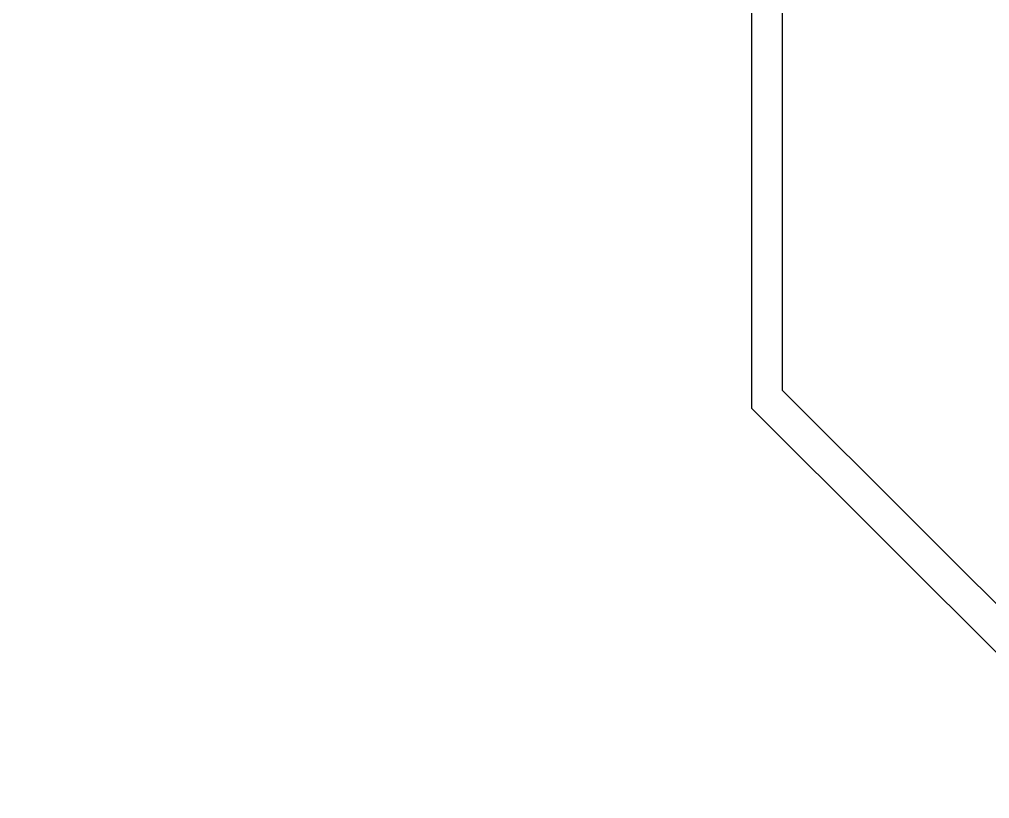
# Model space of a CAD drawing. Header units: millimetres. Extents: x -547695 to 905972, y -1055718 to 167349.
# Drawn here: x -514758 to -514531.7, y -1033478.1 to -1033296.4 of the extents above; entities that cross this region are included whole.
import ezdxf

# ---------------------------------------------------------------- set-up
doc = ezdxf.new("R2010")
doc.units = ezdxf.units.MM
for name, color, linetype, lineweight in [('View-XTD-CT Cua$0$View-XĐL-CT Cửa$0$Dim - Vietduc', 149, 'Continuous', 13), ('View-XTD-CT Cua$0$View-XĐL-CT Cửa$0$KT-NetThay', 7, 'Continuous', 18), ('View-XTD-CT Cua$0$View-XĐL-CT Cửa$0$Profile - Vietduc', 14, 'Continuous', 30)]:
    doc.layers.add(name, color=color, linetype=linetype, lineweight=lineweight)
doc.styles.add('View-XTD-CT Cua$0$View-XĐL-CT Cửa$0$VnArial NarrowH', font='VHARIALN.TTF')
doc.dimstyles.new('View-XTD-CT Cua$0$View-XĐL-CT Cửa$0$VD 1-1 x 25', dxfattribs={"dimscale": 25, "dimtxt": 2, "dimasz": 1, "dimexe": 1, "dimexo": 1, "dimgap": 0.5, "dimtad": 1, "dimdec": 0, "dimzin": 0, "dimdsep": 46, "dimtxsty": 'View-XTD-CT Cua$0$View-XĐL-CT Cửa$0$VnArial NarrowH', "dimcen": 0.09, "dimdle": 2, "dimclrd": 256, "dimclre": 256, "dimclrt": 7, "dimadec": 0, "dimazin": 0, "dimtm": 1e-09, "dimtfac": 1, "dimtdec": 0, "dimtix": 1, "dimtmove": 2, "dimatfit": 3, "dimfxl": 1, "dimtolj": 1, "dimtzin": 0, "dimarcsym": 0})

# ---------------------------------------------------------------- blocks, each defined once
blk = doc.blocks.new('View-XTD-CT Cua$0$View-XĐL-CT Cửa$0$A$C77827696')
at = {"layer": 'View-XTD-CT Cua$0$View-XĐL-CT Cửa$0$Profile - Vietduc'}
blk.add_lwpolyline([(-2856.9, 3645.7), (-2856.9, 3640.7), (-2806.9, 3640.7), (-2806.9, 3703.55), (-2934.4, 3830.71), (-2934.4, 3955.7), (-3051.9, 4080.67), (-3051.9, 4135.7), (-3006.9, 4135.7), (-3006.9, 4140.7), (-3056.9, 4140.7), (-3056.9, 4077.94), (-2939.4, 3952.96), (-2939.4, 3827.85), (-2811.9, 3700.7), (-2811.9, 3645.7)], close=True, dxfattribs=at)
at = {"layer": 'View-XTD-CT Cua$0$View-XĐL-CT Cửa$0$Dim - Vietduc'}
blk.add_leader([(-2993.63, 3640.7), (-3228.28, 3888.32), (-4390.2, 3888.32)], dimstyle='View-XTD-CT Cua$0$View-XĐL-CT Cửa$0$VD 1-1 x 25', dxfattribs=at)

msp = doc.modelspace()

# ---------------------------------------------------------------- block references
at = {"layer": 'View-XTD-CT Cua$0$View-XĐL-CT Cửa$0$KT-NetThay', "xscale": 1.44, "yscale": 1.44, "zscale": 1.44}
msp.add_blockref('View-XTD-CT Cua$0$View-XĐL-CT Cửa$0$A$C77827696', (-510354.47, -1038899.17), dxfattribs=at)

doc.saveas('drawing.dxf')
